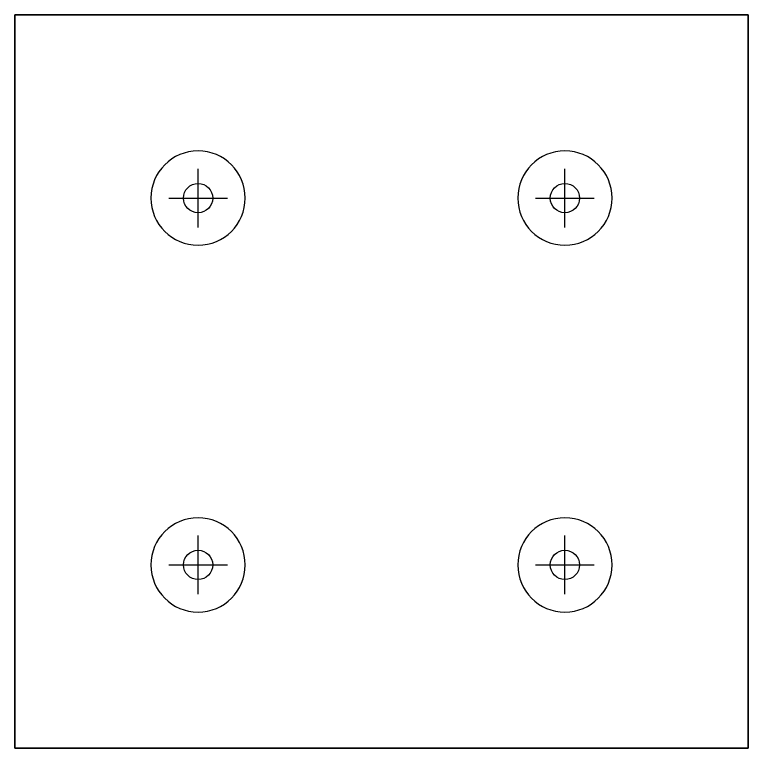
# Model space of a CAD drawing. Header units: inches. Extents: x -11.2 to 39.6, y -20.1 to 37.3.
# Drawn here: x 36.5 to 38.5, y 12.5 to 14.5 of the extents above; entities that cross this region are included whole.
import ezdxf

# ---------------------------------------------------------------- set-up
doc = ezdxf.new("R2010")
doc.units = ezdxf.units.IN
doc.header["$MEASUREMENT"] = 0
doc.header["$PDMODE"] = 34
doc.header["$PDSIZE"] = 0.08

# ---------------------------------------------------------------- blocks, each defined once
blk = doc.blocks.new('AQME_4167_20120403184215')
at = {"color": 1}
for centre in [(0, 1), (1, 1), (0, 0), (1, 0)]:
    blk.add_circle(centre, 0.1285, dxfattribs=at)
at = {"color": 3}
for p in [(0, 1), (1, 1), (0, 0), (1, 0)]:
    blk.add_point(p, dxfattribs=at)
at = {"color": 2}
for p in [(0, 1, 0.1875), (1, 1, 0.1875), (0, 0, 0.1875), (1, 0, 0.1875)]:
    blk.add_point(p, dxfattribs=at)
for points in [[(1.5, 1.5), (-0.5, 1.5), (-0.5, 1.5, 0.188), (1.5, 1.5, 0.188)], [(-0.5, 1.5), (-0.5, -0.5), (-0.5, -0.5, 0.188), (-0.5, 1.5, 0.188)], [(1.5, -0.5), (1.5, 1.5), (1.5, 1.5, 0.188), (1.5, -0.5, 0.188)], [(-0.5, -0.5), (1.5, -0.5), (1.5, -0.5, 0.188), (-0.5, -0.5, 0.188)]]:
    blk.add_3dface(points)
at = {"invisible_edges": 14}
for points in [[(-0.5, 1.5), (1.5, 1.5), (0.5, 0.5)], [(1.5, 1.5, 0.188), (-0.5, 1.5, 0.188), (0.5, 0.5, 0.188)], [(-0.5, -0.5), (-0.5, 1.5), (0.5, 0.5)], [(-0.5, 1.5, 0.188), (-0.5, -0.5, 0.188), (0.5, 0.5, 0.188)], [(1.5, 1.5), (1.5, -0.5), (0.5, 0.5)], [(1.5, -0.5, 0.188), (1.5, 1.5, 0.188), (0.5, 0.5, 0.188)], [(1.5, -0.5), (-0.5, -0.5), (0.5, 0.5)], [(-0.5, -0.5, 0.188), (1.5, -0.5, 0.188), (0.5, 0.5, 0.188)]]:
    blk.add_3dface(points, dxfattribs=at)

msp = doc.modelspace()

# ---------------------------------------------------------------- block references
at = {"extrusion": (-9.14084e-15, 0, -1), "rotation": 180}
msp.add_blockref('AQME_4167_20120403184215', (-37, 14, -1), dxfattribs=at)

doc.saveas('drawing.dxf')
